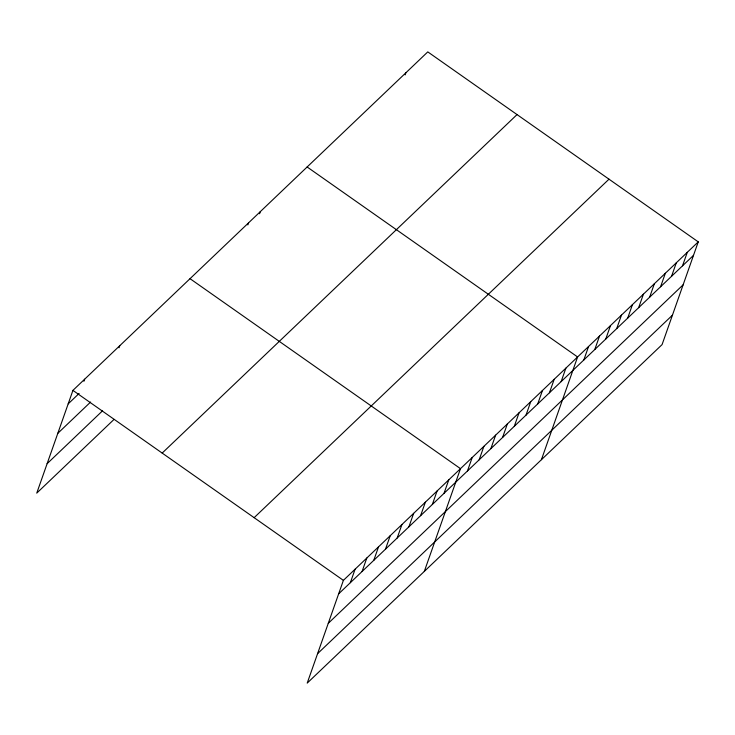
<?xml version="1.0" encoding="UTF-8"?>
<svg xmlns="http://www.w3.org/2000/svg" width="735" height="735" viewBox="0 0 735 735"><rect width="100%" height="100%" fill="white"/><g stroke="black" fill="none" stroke-linecap="round" stroke-linejoin="round"><path stroke-width="1.1" d="M698.25 241.87L343.392 580.365L307.212 683.109L662.07 344.614L698.25 241.87L427.788 51.891L72.93 390.386L36.75 493.13L114.035 419.4M83.909 381.29L84.644 379.214M119.042 347.784L119.768 345.707M247.851 224.91L248.586 222.834M259.565 213.738L260.3 211.662M405.123 74.896L405.849 72.82M350.356 582.68L355.097 569.193M362.061 571.508L366.811 558.03M373.775 560.336L378.525 546.858M385.48 549.174L390.23 535.686M397.194 538.002L401.944 524.514M408.908 526.83L413.649 513.342M420.613 515.658L425.363 502.18M432.327 504.486L437.077 491.008M444.032 493.314L448.782 479.836M424.315 571.407L460.496 468.664L190.034 278.684M467.46 470.979L472.201 457.492M479.165 459.807L483.915 446.32M490.879 448.635L495.629 435.157M502.584 437.463L507.334 423.985M514.298 426.3L519.048 412.813M526.012 415.128L530.753 401.641M537.717 403.956L542.467 390.469M549.431 392.784L554.181 379.306M561.136 381.612L565.886 368.134M541.419 459.697L577.6 356.962L307.138 166.983M583.82 359.985L588.57 346.497M594.79 349.52L599.53 336.033M605.75 339.055L610.5 325.577M616.72 328.591L621.47 315.113M627.69 318.136L632.44 304.648M638.66 307.671L643.41 294.184M649.63 297.206L654.38 283.719M660.6 286.742L665.34 273.264M671.56 276.277L676.31 262.799M682.53 265.822L687.28 252.335M68.18 403.873L79.114 393.445M57.808 433.328L90.598 402.045M47.123 463.675L102.551 410.801M162.178 453.082L517.045 114.586M254.135 517.67L609.003 179.184M338.642 593.852L693.5 255.357M328.269 623.308L683.127 284.812M317.584 653.654L672.442 315.159M72.93 390.386L343.392 580.365"/></g></svg>
